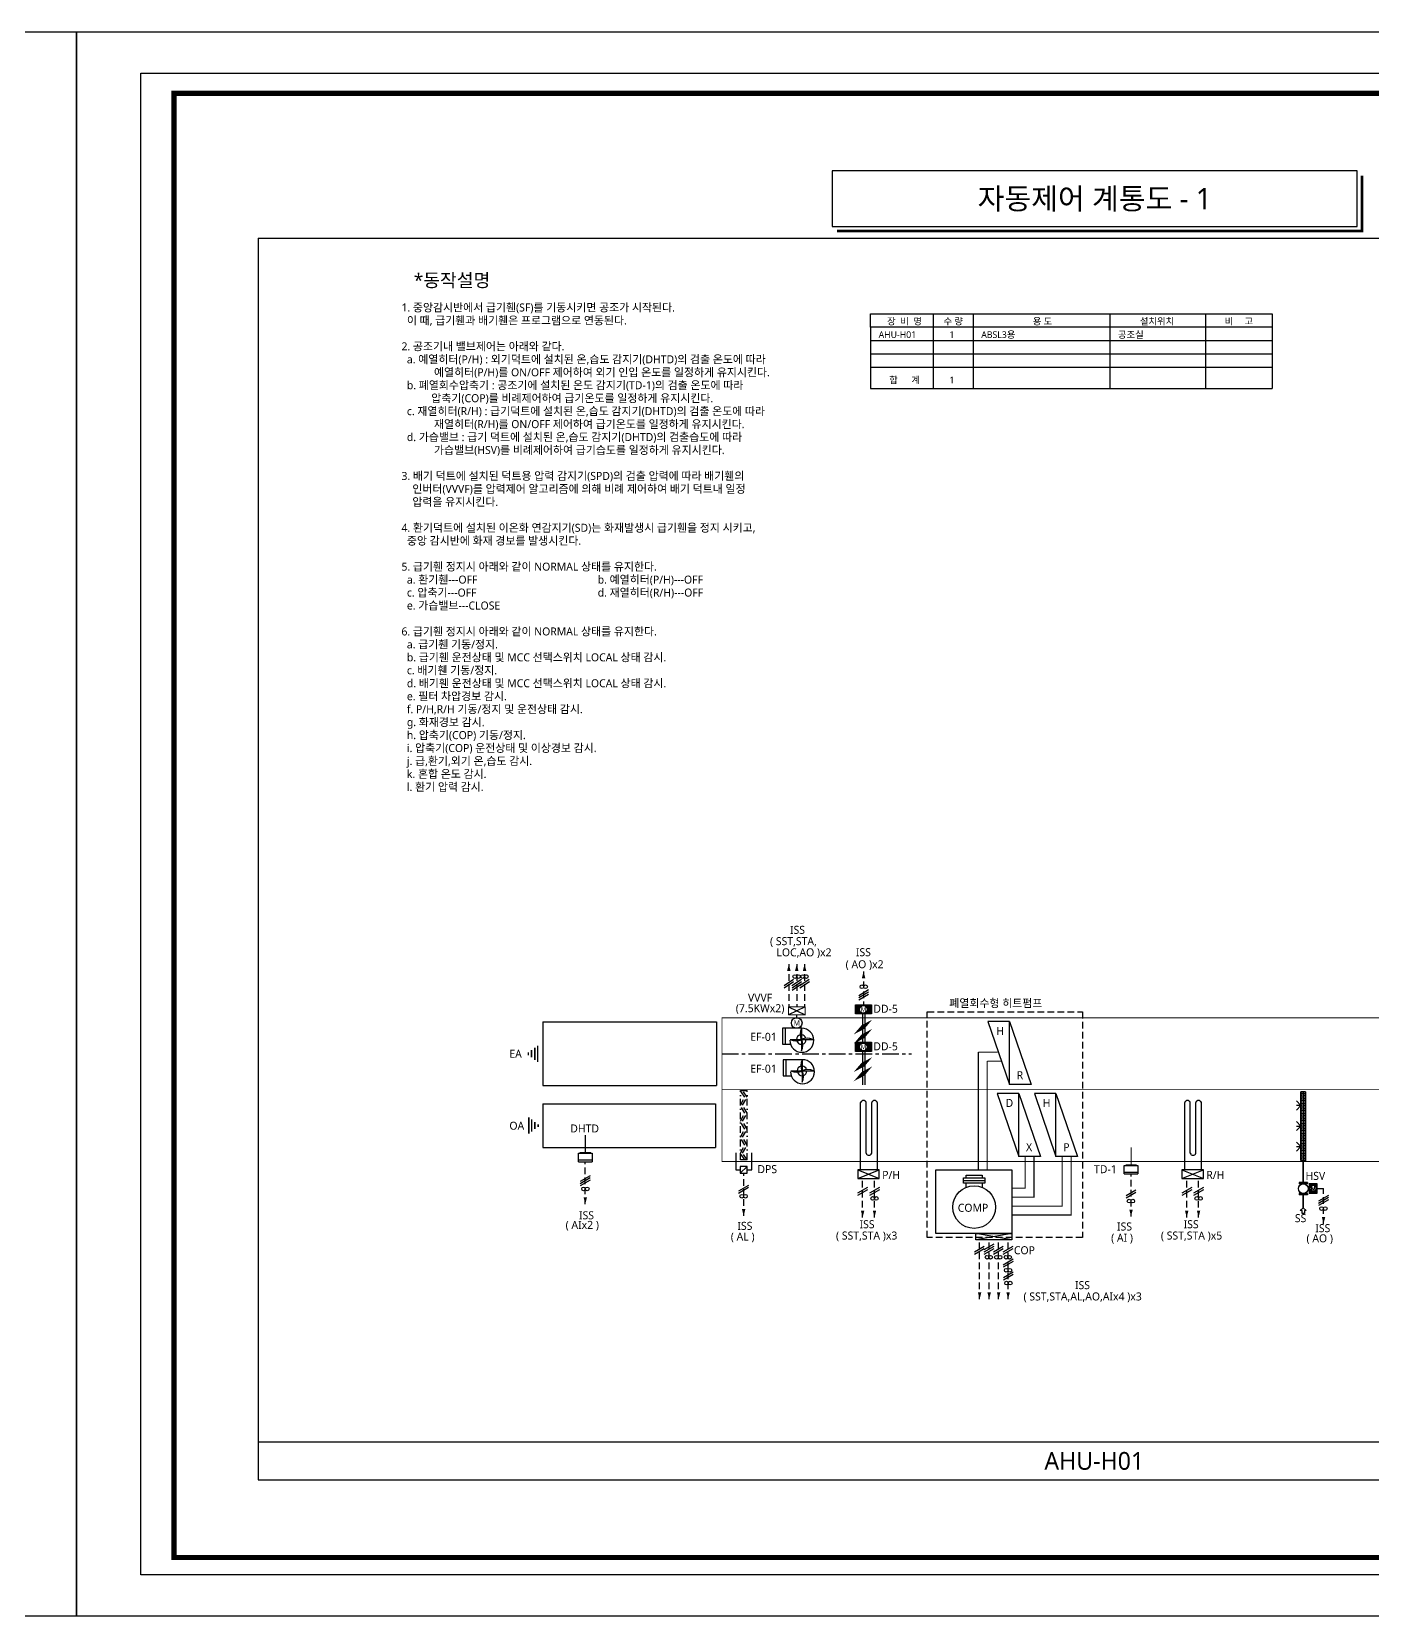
# Model space of a CAD drawing. Header units: millimetres. Extents: x -86 to 11742, y 5229 to 11464.
# Drawn here: x 4102 to 4605, y 5229 to 5823 of the extents above; entities that cross this region are included whole.
import ezdxf
from ezdxf.enums import TextEntityAlignment as Align

# ---------------------------------------------------------------- set-up
doc = ezdxf.new("R2010")
doc.units = ezdxf.units.MM
doc.header["$LTSCALE"] = 5
for name, pattern in [('CENTER', [2, 1.25, -0.25, 0.25, -0.25]), ('DASHDOT', [1, 0.5, -0.25, 0, -0.25]), ('DASHED', [0.75, 0.5, -0.25])]:
    doc.linetypes.add(name, pattern=pattern)
doc.layers.get('0').update_dxf_attribs({"linetype": 'CONTINUOUS'})
doc.layers.add('AUTO', color=7, linetype='CONTINUOUS')
doc.layers.add('FORM', color=7, linetype='CONTINUOUS')
doc.styles.add('GHS', font='ROMANS.shx', dxfattribs={"bigfont": 'GHS.shx'})
doc.styles.add('QQ', font='MALGUN.TTF.TTF')

# ---------------------------------------------------------------- blocks, each defined once
blk = doc.blocks.new('form')
at = {"layer": 'AUTO'}
for p, q in [((-24.08, 578.4), (816.92, 578.4)), ((-24.08, -15.6), (-24.08, 578.4)), ((816.92, 578.4), (816.92, -15.6)), ((816.92, -15.6), (-24.08, -15.6))]:
    blk.add_line(p, q, dxfattribs=at)
at = {"layer": 'FORM', "color": 3}
blk.add_lwpolyline([(0, 562.79), (792.83, 562.79), (792.83, 0), (0, 0)], close=True, dxfattribs=at)
at = {"layer": 'FORM', "color": 2, "const_width": 1.94}
blk.add_lwpolyline([(12.48, 6.47), (12.48, 555.28), (781.78, 555.28), (781.78, 6.47)], close=True, dxfattribs=at)
blk = doc.blocks.new('V')
h = blk.add_hatch()
h.set_pattern_fill('ANSI31,_O', color=256, scale=0.857143)
h.set_pattern_definition([(45, (-192.91982, -298.83723), (-0.07576144, 0.07576144), [])])
edge = h.paths.add_edge_path(flags=16)
edge.add_arc((2.16, 1.92), 1.14, 0, 360)
h.paths.add_polyline_path([(3.64, 0.04), (3.64, 3.56), (0.64, 3.56), (0.64, 0.04)])
blk.add_circle((2.16, 1.92), 1.14)
at = {"layer": 'AUTO', "color": 3}
for p, q in [((0.64, 3.56), (0.64, 0.04)), ((3.64, 3.56), (0.64, 3.56)), ((0.64, 0.04), (3.64, 0.04)), ((3.64, 0.04), (3.64, 3.56))]:
    blk.add_line(p, q, dxfattribs=at)
at = {"layer": 'AUTO', "color": 7, "style": 'GHS'}
blk.add_text('M', height=1.71, dxfattribs=at).set_placement((1.23, 1.12))

msp = doc.modelspace()

# ---------------------------------------------------------------- hatches: boundary and pattern name
at = {"layer": 'AUTO'}
h = msp.add_hatch(dxfattribs=at)
h.set_pattern_fill('DOTS', color=256, scale=2, style=0)
h.set_pattern_definition([(0, (4225.64482, 5061.51367), (0.0625, 0.125), [0, -0.125])])
edge = h.paths.add_edge_path(flags=16)
edge.add_arc((4414.19, 5456.84), 1.41, 0, 360)
h.paths.add_polyline_path([(4417.29, 5458.58), (4417.29, 5455.15), (4411.29, 5455.15), (4411.29, 5458.58)])
h = msp.add_hatch(dxfattribs=at)
h.set_pattern_fill('DOTS', color=256, scale=2, style=0)
h.set_pattern_definition([(0, (4225.64482, 5047.43423), (0.0625, 0.125), [0, -0.125])])
edge = h.paths.add_edge_path(flags=16)
edge.add_arc((4414.19, 5442.76), 1.41, 0, 360)
h.paths.add_polyline_path([(4417.29, 5444.5), (4417.29, 5441.07), (4411.29, 5441.07), (4411.29, 5444.5)])
h = msp.add_hatch(dxfattribs=at)
h.set_pattern_fill('DOTS', color=256, scale=10, style=0)
h.set_pattern_definition([(0, (4289.0405, 4973.3941), (0.3125, 0.625), [0, -0.625])])
h.paths.add_polyline_path([(4578.28, 5425.97), (4580, 5425.97), (4580, 5400.25), (4578.28, 5400.25)])

# ---------------------------------------------------------------- linework, layer by layer
at = {"layer": 'AUTO', "color": 7}
for p, q in [((4599.33, 5771.16), (4402.53, 5771.16)), ((4402.53, 5771.16), (4402.53, 5750.36)), ((4599.33, 5750.36), (4599.33, 5771.16)), ((4402.53, 5750.36), (4599.33, 5750.36)), ((4412.13, 5393.48), (4420.17, 5396.69)), ((4412.13, 5396.69), (4420.17, 5393.48)), ((4533.65, 5393.48), (4541.69, 5396.69)), ((4533.65, 5396.69), (4541.69, 5393.48))]:
    msp.add_line(p, q, dxfattribs=at)
at = {"layer": 'AUTO', "color": 2}
for p, q in [((4187.28, 5745.96), (4814.28, 5745.96)), ((4187.28, 5745.96), (4187.28, 5280.46)), ((4294.03, 5452.16), (4359.19, 5452.16)), ((4294.03, 5452.16), (4294.03, 5428.29)), ((4359.19, 5452.16), (4359.19, 5428.29)), ((4294.03, 5428.29), (4359.19, 5428.29)), ((4294.06, 5421.4), (4294.06, 5405.11)), ((4294.06, 5421.4), (4358.76, 5421.4)), ((4358.76, 5421.4), (4358.76, 5405.11)), ((4294.06, 5405.11), (4358.76, 5405.11)), ((4187.28, 5294.71), (4814.28, 5294.71)), ((4187.28, 5280.46), (4814.28, 5280.46))]:
    msp.add_line(p, q, dxfattribs=at)
at = {"layer": 'AUTO', "color": 3}
for p, q in [((4416.94, 5717.52), (4567.49, 5717.52)), ((4416.94, 5712.52), (4416.94, 5717.52)), ((4440.42, 5717.52), (4440.42, 5712.52)), ((4455.42, 5717.52), (4455.42, 5712.52)), ((4506.66, 5717.52), (4506.66, 5712.52)), ((4506.66, 5717.52), (4506.66, 5712.52)), ((4542.49, 5717.52), (4542.49, 5712.52)), ((4542.49, 5717.52), (4542.49, 5712.52)), ((4567.49, 5717.52), (4567.49, 5712.52)), ((4567.49, 5712.52), (4416.94, 5712.52)), ((4386.19, 5457.75), (4392.38, 5454.75)), ((4392.38, 5457.75), (4386.19, 5454.75)), ((4389.28, 5453.73), (4389.28, 5454.75)), ((4389.28, 5453.73), (4389.28, 5454.75)), ((4411.29, 5458.58), (4417.29, 5458.58)), ((4411.29, 5455.15), (4411.29, 5458.58)), ((4417.29, 5455.15), (4411.29, 5455.15)), ((4417.29, 5458.58), (4417.29, 5455.15)), ((4411.29, 5444.5), (4417.29, 5444.5)), ((4411.29, 5441.07), (4411.29, 5444.5)), ((4417.29, 5441.07), (4411.29, 5441.07)), ((4417.29, 5444.5), (4417.29, 5441.07)), ((4307.37, 5402.88), (4312.51, 5402.88)), ((4307.37, 5399.74), (4307.37, 5402.88)), ((4312.51, 5400.31), (4307.37, 5400.31)), ((4307.37, 5399.74), (4312.51, 5399.74)), ((4307.92, 5403.18), (4311.97, 5403.18)), ((4312.51, 5402.88), (4312.51, 5399.74)), ((4370.62, 5397.97), (4368.04, 5395.4)), ((4370.62, 5397.97), (4368.04, 5397.97)), ((4368.04, 5397.97), (4368.04, 5395.4)), ((4368.04, 5395.4), (4370.62, 5395.4)), ((4370.62, 5395.4), (4370.62, 5397.97)), ((4512.01, 5398.27), (4517.15, 5398.27)), ((4512.01, 5395.14), (4512.01, 5398.27)), ((4517.15, 5395.7), (4512.01, 5395.7)), ((4512.01, 5395.14), (4517.15, 5395.14)), ((4512.56, 5398.57), (4516.61, 5398.57)), ((4517.15, 5398.27), (4517.15, 5395.14)), ((4580.73, 5391.96), (4577.55, 5391.96)), ((4577.55, 5391.96), (4577.55, 5391.45)), ((4580.73, 5391.45), (4577.55, 5391.45)), ((4580.73, 5387.85), (4577.55, 5387.85)), ((4577.55, 5387.85), (4577.55, 5387.33)), ((4580.73, 5391.96), (4580.73, 5391.45)), ((4580.73, 5387.85), (4580.73, 5387.33)), ((4581.37, 5389.86), (4580.89, 5389.86)), ((4581.37, 5389.43), (4580.89, 5389.43)), ((4580.73, 5387.33), (4577.55, 5387.33))]:
    msp.add_line(p, q, dxfattribs=at)
at = {"layer": 'AUTO', "color": 3, "linetype": 'Continuous'}
for p, q in [((4416.94, 5712.52), (4416.94, 5689.52)), ((4567.49, 5712.52), (4567.49, 5689.52)), ((4416.94, 5697.52), (4567.49, 5697.52)), ((4416.94, 5689.52), (4567.49, 5689.52))]:
    msp.add_line(p, q, dxfattribs=at)
at = {"layer": 'AUTO', "color": 7, "linetype": 'Continuous'}
for p, q in [((4440.42, 5712.52), (4440.42, 5689.52)), ((4455.42, 5712.52), (4455.42, 5689.52)), ((4506.66, 5712.52), (4506.66, 5689.52)), ((4506.66, 5712.52), (4506.66, 5689.52)), ((4542.49, 5712.52), (4542.49, 5689.52)), ((4542.49, 5712.52), (4542.49, 5689.52)), ((4416.94, 5707.52), (4567.49, 5707.52)), ((4416.94, 5702.52), (4567.49, 5702.52))]:
    msp.add_line(p, q, dxfattribs=at)
at = {"layer": 'AUTO', "color": 4, "linetype": 'DASHED'}
for p, q in [((4386.27, 5473.83), (4386.27, 5457.75)), ((4389.22, 5473.83), (4389.22, 5457.75)), ((4392.17, 5473.83), (4392.17, 5457.65)), ((4414.29, 5471.07), (4414.29, 5458.58)), ((4309.94, 5383.81), (4309.94, 5399.74)), ((4369.33, 5379.4), (4369.33, 5395.4)), ((4514.58, 5379.21), (4514.58, 5395.14)), ((4413.93, 5378.84), (4413.93, 5393.48)), ((4418.38, 5378.84), (4418.38, 5393.48)), ((4535.44, 5378.84), (4535.44, 5393.48)), ((4539.89, 5378.84), (4539.89, 5393.48)), ((4584.26, 5389.65), (4586.74, 5389.65)), ((4586.74, 5376.43), (4586.74, 5389.65)), ((4457.8, 5348.2), (4457.8, 5370.42)), ((4461.37, 5348.2), (4461.37, 5370.42)), ((4464.93, 5348.2), (4464.93, 5370.42)), ((4468.48, 5348.2), (4468.48, 5370.42))]:
    msp.add_line(p, q, dxfattribs=at)
at = {"layer": 'AUTO'}
for p, q in [((4384.47, 5465.77), (4388.01, 5468.19)), ((4384.54, 5464.91), (4388.07, 5467.33)), ((4387.42, 5465.77), (4390.96, 5468.19)), ((4387.49, 5464.91), (4391.02, 5467.33)), ((4387.54, 5464.04), (4391.07, 5466.47)), ((4390.37, 5465.77), (4393.91, 5468.19)), ((4390.44, 5464.91), (4393.97, 5467.33)), ((4412.47, 5462.1), (4416.18, 5464.24)), ((4412.47, 5461.24), (4416.18, 5463.38)), ((4412.47, 5460.38), (4416.18, 5462.53)), ((4413.87, 5455.15), (4413.87, 5444.5)), ((4414.73, 5455.15), (4414.73, 5444.5)), ((4413.87, 5441.07), (4413.87, 5428.5)), ((4414.73, 5441.07), (4414.73, 5428.5)), ((4413.17, 5396.69), (4413.17, 5421.98)), ((4415.27, 5402.9), (4415.27, 5421.98)), ((4417.34, 5402.9), (4417.34, 5421.98)), ((4419.45, 5396.69), (4419.45, 5421.98)), ((4534.69, 5396.69), (4534.69, 5421.98)), ((4536.79, 5402.9), (4536.79, 5421.98)), ((4538.86, 5402.9), (4538.86, 5421.98)), ((4540.96, 5396.69), (4540.96, 5421.98)), ((4366.33, 5403.12), (4366.33, 5396.69)), ((4372.33, 5396.69), (4372.33, 5403.12)), ((4311.76, 5394.5), (4308.05, 5392.36)), ((4311.76, 5393.64), (4308.05, 5391.5)), ((4366.33, 5396.69), (4368.04, 5396.69)), ((4370.62, 5396.69), (4372.33, 5396.69)), ((4441.39, 5396.71), (4469.89, 5396.71)), ((4441.39, 5372.82), (4441.39, 5396.71)), ((4469.89, 5396.71), (4469.89, 5372.82)), ((4311.76, 5392.79), (4308.05, 5390.64)), ((4371.15, 5390.87), (4367.44, 5388.73)), ((4371.15, 5390.02), (4367.44, 5387.87)), ((4415.78, 5390.05), (4412.07, 5387.91)), ((4415.78, 5389.19), (4412.07, 5387.05)), ((4420.23, 5390.05), (4416.52, 5387.91)), ((4420.23, 5389.19), (4416.52, 5387.05)), ((4516.4, 5389.04), (4512.69, 5386.89)), ((4516.4, 5388.18), (4512.69, 5386.04)), ((4537.3, 5390.05), (4533.59, 5387.91)), ((4537.3, 5389.19), (4533.59, 5387.05)), ((4541.75, 5390.05), (4538.04, 5387.91)), ((4541.75, 5389.19), (4538.04, 5387.05)), ((4588.56, 5387.12), (4584.85, 5384.98)), ((4588.56, 5386.26), (4584.85, 5384.12)), ((4588.56, 5385.41), (4584.85, 5383.26)), ((4469.89, 5372.82), (4441.39, 5372.82)), ((4469.89, 5370.42), (4456.41, 5372.82)), ((4469.89, 5372.82), (4456.41, 5370.42)), ((4459.53, 5368), (4455.82, 5365.86)), ((4459.53, 5367.14), (4455.82, 5365)), ((4463.1, 5368.86), (4459.38, 5366.71)), ((4463.1, 5368), (4459.38, 5365.86)), ((4463.1, 5367.14), (4459.38, 5365)), ((4466.66, 5368), (4462.94, 5365.86)), ((4466.66, 5367.14), (4462.94, 5365)), ((4470.22, 5368), (4466.5, 5365.86)), ((4470.22, 5367.14), (4466.5, 5365)), ((4470.32, 5363.16), (4466.61, 5361.01)), ((4470.32, 5362.3), (4466.61, 5360.16)), ((4470.43, 5358.31), (4466.72, 5356.17)), ((4470.43, 5357.45), (4466.72, 5355.31))]:
    msp.add_line(p, q, dxfattribs=at)
at = {"layer": 'AUTO', "color": 6}
for p, q in [((4391.14, 5449.75), (4383.94, 5449.75)), ((4391.14, 5449.75), (4383.94, 5449.75)), ((4383.94, 5449.75), (4383.94, 5448.77)), ((4383.94, 5449.75), (4383.94, 5443.75)), ((4384.84, 5449.75), (4384.84, 5448.77)), ((4384.84, 5449.75), (4384.84, 5443.75)), ((4391.01, 5449.75), (4391.01, 5441.32)), ((4460.88, 5452.26), (4468.98, 5428.68)), ((4468.98, 5452.26), (4460.88, 5452.26)), ((4468.98, 5428.68), (4468.98, 5452.26)), ((4468.98, 5452.26), (4477.08, 5428.68)), ((4383.94, 5443.75), (4386.9, 5443.75)), ((4386.79, 5445.53), (4395.22, 5445.53)), ((4391.4, 5437.98), (4384.2, 5437.98)), ((4391.4, 5437.98), (4384.2, 5437.98)), ((4384.2, 5437.98), (4384.2, 5437)), ((4384.2, 5437.98), (4384.2, 5431.98)), ((4385.1, 5437.98), (4385.1, 5437)), ((4385.1, 5437.98), (4385.1, 5431.98)), ((4391.27, 5437.98), (4391.27, 5429.55)), ((4384.2, 5431.98), (4387.16, 5431.98)), ((4387.05, 5433.77), (4395.48, 5433.77)), ((4464.38, 5425.3), (4472.48, 5401.71)), ((4472.48, 5425.3), (4464.38, 5425.3)), ((4477.08, 5428.68), (4468.98, 5428.68)), ((4472.48, 5401.71), (4472.48, 5425.3)), ((4472.48, 5425.3), (4480.58, 5401.71)), ((4478.32, 5425.3), (4486.42, 5401.71)), ((4486.42, 5425.3), (4478.32, 5425.3)), ((4486.42, 5401.71), (4486.42, 5425.3)), ((4486.42, 5425.3), (4494.52, 5401.71)), ((4578.28, 5425.97), (4578.28, 5400.25)), ((4580, 5425.97), (4578.28, 5425.97)), ((4579.14, 5425.97), (4579.14, 5400.25)), ((4580, 5425.97), (4580, 5400.25)), ((4576.57, 5422.54), (4578.28, 5420.83)), ((4578.28, 5420.83), (4576.57, 5419.11)), ((4578.28, 5420.83), (4576.57, 5420.83)), ((4576.57, 5414.83), (4578.28, 5413.11)), ((4578.28, 5413.11), (4576.57, 5411.4)), ((4576.57, 5413.11), (4578.28, 5413.11)), ((4576.57, 5407.11), (4578.28, 5405.4)), ((4576.57, 5405.4), (4578.28, 5405.4)), ((4578.28, 5405.4), (4576.57, 5403.68)), ((4480.58, 5401.71), (4472.48, 5401.71)), ((4494.52, 5401.71), (4486.42, 5401.71)), ((4578.28, 5400.25), (4580, 5400.25)), ((4451.76, 5391.73), (4451.76, 5393.73)), ((4451.76, 5393.73), (4459.76, 5393.73)), ((4452.76, 5393.73), (4452.76, 5394.73)), ((4452.76, 5394.73), (4458.76, 5394.73)), ((4458.76, 5394.73), (4458.76, 5393.73)), ((4459.76, 5393.73), (4459.76, 5391.73)), ((4451.76, 5392.73), (4459.76, 5392.73)), ((4459.76, 5391.73), (4451.76, 5391.73)), ((4452.76, 5390.15), (4452.76, 5391.73)), ((4458.76, 5391.73), (4458.76, 5390.15))]:
    msp.add_line(p, q, dxfattribs=at)
at = {"layer": 'AUTO', "color": 2, "linetype": 'CENTER'}
msp.add_line((4361.2, 5440.22), (4432.24, 5440.22), dxfattribs=at)
at = {"layer": 'AUTO', "linetype": 'DASHDOT'}
for p, q in [((4368.09, 5400.4), (4368.09, 5426.37)), ((4368.09, 5426.37), (4370.66, 5426.37)), ((4370.66, 5400.4), (4370.66, 5426.37)), ((4370.66, 5400.4), (4368.09, 5400.4))]:
    msp.add_line(p, q, dxfattribs=at)
at = {"layer": 'AUTO', "color": 7, "const_width": 1}
msp.add_lwpolyline([(4404.3, 5748.59), (4601.1, 5748.59), (4601.1, 5769.39)], dxfattribs=at)
at = {"layer": 'AUTO'}
for points in [[(4386.27, 5473.83, 0, 1.29, 0), (4386.27, 5471.26, 1.29, 1.29, 0)], [(4389.22, 5473.83, 0, 1.29, 0), (4389.22, 5471.26, 1.29, 1.29, 0)], [(4392.17, 5473.83, 0, 1.29, 0), (4392.17, 5471.26, 1.29, 1.29, 0)], [(4414.29, 5471.07, 0, 1.29, 0), (4414.29, 5468.5, 1.29, 1.29, 0)], [(4417.52, 5452.99, 0, 1.71, 0), (4414.06, 5450.21, 1.71, 1.71, 0)], [(4410.59, 5447.44, 0, 1.71, 0), (4414.06, 5450.21, 1.71, 1.71, 0)], [(4410.59, 5443.97, 0, 1.71, 0), (4414.06, 5446.74, 1.71, 1.71, 0)], [(4417.52, 5449.53, 0, 1.71, 0), (4414.06, 5446.74, 1.71, 1.71, 0)], [(4410.59, 5433.36, 0, 1.71, 0), (4414.06, 5436.13, 1.71, 1.71, 0)], [(4417.52, 5438.91, 0, 1.71, 0), (4414.06, 5436.13, 1.71, 1.71, 0)], [(4417.52, 5435.45, 0, 1.71, 0), (4414.06, 5432.66, 1.71, 1.71, 0)], [(4410.59, 5429.89, 0, 1.71, 0), (4414.06, 5432.66, 1.71, 1.71, 0)], [(4309.94, 5383.81, 0, 1.29, 0), (4309.94, 5386.39, 1.29, 1.29, 0)], [(4369.33, 5379.4, 0, 1.29, 0), (4369.33, 5381.97, 1.29, 1.29, 0)], [(4413.93, 5378.84, 0, 1.29, 0), (4413.93, 5381.41, 1.29, 1.29, 0)], [(4418.38, 5378.84, 0, 1.29, 0), (4418.38, 5381.41, 1.29, 1.29, 0)], [(4514.58, 5379.21, 0, 1.29, 0), (4514.58, 5381.78, 1.29, 1.29, 0)], [(4535.44, 5378.84, 0, 1.29, 0), (4535.44, 5381.41, 1.29, 1.29, 0)], [(4539.89, 5378.84, 0, 1.29, 0), (4539.89, 5381.41, 1.29, 1.29, 0)], [(4586.74, 5376.43, 0, 1.29, 0), (4586.74, 5379.01, 1.29, 1.29, 0)], [(4457.8, 5348.2, 0, 1.29, 0), (4457.8, 5350.77, 1.29, 1.29, 0)], [(4461.37, 5348.2, 0, 1.29, 0), (4461.37, 5350.77, 1.29, 1.29, 0)], [(4464.93, 5348.2, 0, 1.29, 0), (4464.93, 5350.77, 1.29, 1.29, 0)], [(4468.48, 5348.2, 0, 1.29, 0), (4468.48, 5350.77, 1.29, 1.29, 0)]]:
    msp.add_lwpolyline(points, format="xyseb", dxfattribs=at)
at = {"layer": 'AUTO', "color": 2, "linetype": 'CENTER', "const_width": 0.343}
for points in [[(4361.2, 5453.71), (4611.69, 5453.71), (4611.69, 5426.74), (4361.2, 5426.74), (4361.2, 5453.71)], [(4361.2, 5426.74), (4664.19, 5426.74), (4664.19, 5399.77), (4361.2, 5399.77), (4361.2, 5426.74)]]:
    msp.add_lwpolyline(points, dxfattribs=at)
at = {"layer": 'AUTO', "color": 3, "lineweight": 0}
msp.add_lwpolyline([(4386.19, 5457.75), (4392.38, 5457.75), (4392.38, 5454.75), (4386.19, 5454.75), (4386.19, 5457.75)], dxfattribs=at)
at = {"layer": 'AUTO', "color": 1, "linetype": 'DASHED'}
msp.add_lwpolyline([(4438.19, 5455.94), (4496.35, 5455.94), (4496.35, 5371.33), (4438.19, 5371.33)], close=True, dxfattribs=at)
at = {"layer": 'AUTO', "const_width": 0.571}
for points in [[(4288.61, 5440.77), (4288.61, 5439.66)], [(4289.81, 5441.57), (4289.81, 5438.92)], [(4291, 5442.53), (4291, 5437.92)], [(4292.1, 5443.29), (4292.1, 5437.16)], [(4288.76, 5416.32), (4288.76, 5410.19)], [(4289.86, 5415.56), (4289.86, 5410.95)], [(4291.05, 5414.6), (4291.05, 5411.95)], [(4292.25, 5413.8), (4292.25, 5412.69)]]:
    msp.add_lwpolyline(points, dxfattribs=at)
at = {"layer": 'AUTO', "color": 3}
for points, const_width in [([(4457.3, 5396.71), (4457.3, 5440.8)], 0.4), ([(4457.3, 5440.8), (4464.62, 5440.8)], 0.4), ([(4460.64, 5396.71), (4460.64, 5437.46)], 0.4), ([(4460.64, 5437.46), (4465.77, 5437.46)], 0.4), ([(4309.94, 5402.88), (4309.94, 5409.73)], 0.429), ([(4469.89, 5386.45), (4478.18, 5386.45), (4478.18, 5401.71)], 0.4), ([(4469.89, 5389.8), (4474.84, 5389.8), (4474.84, 5401.71)], 0.4), ([(4469.89, 5379.77), (4492.13, 5379.77), (4492.13, 5401.71)], 0.4), ([(4469.89, 5383.11), (4488.78, 5383.11), (4488.78, 5401.71)], 0.4), ([(4514.58, 5398.27), (4514.58, 5405.13)], 0.429), ([(4579.14, 5391.96), (4579.14, 5400.25)], 0.6), ([(4579.14, 5387.33), (4579.14, 5382.43)], 0.6)]:
    msp.add_lwpolyline(points, dxfattribs=dict(at, const_width=const_width))
at = {"layer": 'AUTO', "color": 3, "linetype": 'DASHDOT'}
for points in [[(4369.8, 5400.4), (4368.09, 5402.89), (4369.8, 5405.89), (4368.09, 5408.89), (4369.8, 5411.89), (4368.09, 5414.89), (4369.8, 5417.89), (4368.09, 5420.89), (4369.8, 5423.89), (4368.09, 5426.37)], [(4370.66, 5400.4), (4368.94, 5402.89), (4370.66, 5405.89), (4368.94, 5408.89), (4370.66, 5411.89), (4368.94, 5414.89), (4370.66, 5417.89), (4368.94, 5420.89), (4370.66, 5423.89), (4368.94, 5426.37)]]:
    msp.add_lwpolyline(points, dxfattribs=at)
at = {"layer": 'AUTO'}
for points in [[(4578.28, 5425.97), (4580, 5425.97), (4580, 5400.25), (4578.28, 5400.25)], [(4579.14, 5382.43), (4580.25, 5381.44), (4579.61, 5381.44), (4579.61, 5380.34), (4578.67, 5380.34), (4578.67, 5381.44), (4578.03, 5381.44)], [(4469.89, 5370.42), (4456.41, 5370.42), (4456.41, 5372.82), (4469.89, 5372.82)]]:
    msp.add_lwpolyline(points, close=True, dxfattribs=at)
at = {"layer": 'AUTO', "color": 7}
for points in [[(4412.13, 5393.48), (4420.17, 5393.48), (4420.17, 5396.69), (4412.13, 5396.69)], [(4533.65, 5393.48), (4541.69, 5393.48), (4541.69, 5396.69), (4533.65, 5396.69)]]:
    msp.add_lwpolyline(points, close=True, dxfattribs=at)
at = {"layer": 'AUTO'}
for centre, radius in [((4388.5, 5469.13), 0.686), ((4389.87, 5469.13), 0.686), ((4391.45, 5469.13), 0.686), ((4392.83, 5469.13), 0.686), ((4413.64, 5465.32), 0.686), ((4415.01, 5465.32), 0.686), ((4414.19, 5456.84), 1.41), ((4414.19, 5442.76), 1.41), ((4309.29, 5389.56), 0.686), ((4310.66, 5389.56), 0.686), ((4368.61, 5386.79), 0.686), ((4369.98, 5386.79), 0.686), ((4417.69, 5385.97), 0.686), ((4419.06, 5385.97), 0.686), ((4513.86, 5384.95), 0.686), ((4515.23, 5384.95), 0.686), ((4539.21, 5385.97), 0.686), ((4540.58, 5385.97), 0.686), ((4586.02, 5382.18), 0.686), ((4587.39, 5382.18), 0.686), ((4460.55, 5363.91), 0.686), ((4461.93, 5363.91), 0.686), ((4464.11, 5363.91), 0.686), ((4465.49, 5363.91), 0.686), ((4467.67, 5363.91), 0.686), ((4469.05, 5363.91), 0.686), ((4467.78, 5359.07), 0.686), ((4469.15, 5359.07), 0.686), ((4467.89, 5354.23), 0.686), ((4469.26, 5354.23), 0.686)]:
    msp.add_circle(centre, radius, dxfattribs=at)
at = {"layer": 'AUTO', "color": 2}
msp.add_circle((4389.23, 5451.74), 1.99, dxfattribs=at)
at = {"layer": 'AUTO', "color": 6}
msp.add_circle((4455.76, 5382.73), 8, dxfattribs=at)
at = {"layer": 'AUTO', "color": 3}
msp.add_circle((4579.14, 5389.65), 1.8, dxfattribs=at)
at = {"layer": 'AUTO', "color": 6}
for centre, radius, start, end in [((4391.14, 5445.25), 4.5, 180, 90), ((4390.93, 5445.54), 1.8, 102.28412, 180.14544), ((4395.46, 5447.64), 4.92, 154.65348, 205.34652), ((4390.93, 5445.54), 1.8, 14.46169, 87.48769), ((4388.9, 5449.98), 4.92, 244.65348, 295.34652), ((4390.93, 5445.54), 1.8, 195.12779, 272.51231), ((4391.01, 5445.54), 0.391, 112.81505, 180.66878), ((4391.01, 5445.54), 0.391, 203.77209, 270.5238), ((4393.11, 5441.08), 4.92, 64.65348, 115.34652), ((4391.01, 5445.54), 0.391, 22.36428, 89.4762), ((4386.56, 5443.42), 4.92, 334.65348, 25.34652), ((4391.01, 5445.54), 0.391, 293.32009, 359.33122), ((4390.93, 5445.54), 1.8, 287.35812, 359.85456), ((4391.4, 5433.48), 4.5, 180, 90), ((4391.19, 5433.77), 1.8, 102.28412, 180.14544), ((4395.72, 5435.87), 4.92, 154.65348, 205.34652), ((4391.19, 5433.77), 1.8, 14.46169, 87.48769), ((4389.16, 5438.22), 4.92, 244.65348, 295.34652), ((4391.19, 5433.77), 1.8, 195.12779, 272.51231), ((4391.27, 5433.77), 0.391, 112.81505, 180.66878), ((4391.27, 5433.77), 0.391, 203.77209, 270.5238), ((4393.38, 5429.32), 4.92, 64.65348, 115.34652), ((4391.27, 5433.77), 0.391, 22.36428, 89.4762), ((4386.82, 5431.66), 4.92, 334.65348, 25.34652), ((4391.27, 5433.77), 0.391, 293.32009, 359.33122), ((4391.19, 5433.77), 1.8, 287.35812, 359.85456)]:
    msp.add_arc(centre, radius, start, end, dxfattribs=at)
at = {"layer": 'AUTO'}
for centre, radius, start, end in [((4414.22, 5421.54), 1.13, 23.19058, 156.80942), ((4418.38, 5421.54), 1.13, 23.19058, 156.80942), ((4535.74, 5421.54), 1.13, 23.19058, 156.80942), ((4539.9, 5421.54), 1.13, 23.19058, 156.80942), ((4416.29, 5403.26), 1.11, 198.84165, 341.15835), ((4537.81, 5403.26), 1.11, 198.84165, 341.15835)]:
    msp.add_arc(centre, radius, start, end, dxfattribs=at)

# ---------------------------------------------------------------- block references
msp.add_blockref('V', (4580.73, 5387.85))
at = {"layer": 'AUTO', "xscale": 0.999994771384126, "yscale": 0.999994771384126, "zscale": 0.999994771384126}
for p in [(3302.3, 5244.93), (4143.29, 5244.93)]:
    msp.add_blockref('form', p, dxfattribs=at)

# ---------------------------------------------------------------- texts
at = {"layer": 'AUTO', "color": 2, "style": 'QQ'}
msp.add_text('자동제어 계통도 - 1', height=8, dxfattribs=at).set_placement((4500.93, 5760.76), align=Align.MIDDLE_CENTER)
at = {"layer": 'AUTO', "color": 171, "style": 'QQ'}
msp.add_text('*동작설명', height=5, dxfattribs=at).set_placement((4259.98, 5730.22), align=Align.MIDDLE)
at = {"layer": 'AUTO', "style": 'QQ'}
for s, p in [('1. 중앙감시반에서 급기휀(SF)를 기동시키면 공조가 시작된다.', (4241.03, 5718.44)), ('  이 때, 급기휀과 배기휀은 프로그램으로 연동된다.', (4241.03, 5713.58)), ('2. 공조기내 밸브제어는 아래와 같다.', (4241.03, 5703.87)), ('  a. 예열히터(P/H) : 외기덕트에 설치된 온,습도 감지기(DHTD)의 검출 온도에 따라 ', (4241.03, 5699.01)), ('            예열히터(P/H)를 ON/OFF 제어하여 외기 인입 온도를 일정하게 유지시킨다. ', (4241.03, 5694.15)), ('  b. 폐열회수압축기 : 공조기에 설치된 온도 감지기(TD-1)의 검출 온도에 따라 ', (4241.03, 5689.3)), ('           압축기(COP)를 비례제어하여 급기온도를 일정하게 유지시킨다.', (4241.03, 5684.44)), ('  c. 재열히터(R/H) : 급기덕트에 설치된 온,습도 감지기(DHTD)의 검출 온도에 따라 ', (4241.03, 5679.58)), ('  d. 가습밸브 : 급기 덕트에 설치된 온,습도 감지기(DHTD)의 검출습도에 따라 ', (4241.03, 5669.87)), ('            재열히터(R/H)를 ON/OFF 제어하여 급기온도를 일정하게 유지시킨다.', (4241.03, 5674.72)), ('            가습밸브(HSV)를 비례제어하여 급기습도를 일정하게 유지시킨다.', (4241.03, 5665.01)), ('3. 배기 덕트에 설치된 덕트용 압력 감지기(SPD)의 검출 압력에 따라 배기휀의', (4241.03, 5655.3)), ('    압력을 유지시킨다.', (4241.03, 5645.58)), ('    인버터(VVVF)를 압력제어 알고리즘에 의해 비례 제어하여 배기 덕트내 일정 ', (4241.03, 5650.44)), ('4. 환기덕트에 설치된 이온화 연감지기(SD)는 화재발생시 급기휀을 정지 시키고, ', (4241.03, 5635.87)), ('  중앙 감시반에 화재 경보를 발생시킨다.', (4241.03, 5631.01)), ('5. 급기휀 정지시 아래와 같이 NORMAL 상태를 유지한다.', (4241.03, 5621.3)), ('  a. 환기휀---OFF', (4241.03, 5616.44)), ('  b. 예열히터(P/H)---OFF', (4312.57, 5616.44)), ('  c. 압축기---OFF', (4241.03, 5611.58)), ('  d. 재열히터(R/H)---OFF', (4312.57, 5611.58)), ('  e. 가습밸브---CLOSE', (4241.03, 5606.72)), ('6. 급기휀 정지시 아래와 같이 NORMAL 상태를 유지한다.', (4241.03, 5597.01)), ('  a. 급기휀 기동/정지.', (4241.03, 5592.15)), ('  b. 급기휀 운전상태 및 MCC 선택스위치 LOCAL 상태 감시.', (4241.03, 5587.3)), ('  c. 배기휀 기동/정지.', (4241.03, 5582.44)), ('  d. 배기휀 운전상태 및 MCC 선택스위치 LOCAL 상태 감시.', (4241.03, 5577.58)), ('  e. 필터 차압경보 감시.', (4241.03, 5572.72)), ('  f. P/H,R/H 기동/정지 및 운전상태 감시.', (4241.03, 5567.87)), ('  g. 화재경보 감시.', (4241.03, 5563.01)), ('  h. 압축기(COP) 기동/정지.', (4241.03, 5558.15)), ('  i. 압축기(COP) 운전상태 및 이상경보 감시.', (4241.03, 5553.3)), ('  j. 급,환기,외기 온,습도 감시.', (4241.03, 5548.44)), ('  k. 혼합 온도 감시.', (4241.03, 5543.58)), ('  l. 환기 압력 감시.', (4241.03, 5538.72))]:
    msp.add_text(s, height=3, dxfattribs=at).set_placement(p)
for s, p in [('장  비  명', (4429.64, 5713.52)), ('수 량', (4447.92, 5713.52)), ('용 도', (4481.36, 5713.52)), ('설치위치', (4524.31, 5713.52)), ('비     고', (4554.99, 5713.52))]:
    msp.add_text(s, height=2.5, dxfattribs=at).set_placement(p, align=Align.CENTER)
at = {"layer": 'AUTO', "color": 7, "style": 'QQ'}
for s, height, p in [('AHU-H01', 2.5, (4419.94, 5708.52)), ('ABSL3용', 2.5, (4458.42, 5708.52)), ('공조실', 2.5, (4509.66, 5708.52)), ('M', 1.71, (4413.23, 5455.98)), ('H', 3, (4464.03, 5447.23)), ('M', 1.71, (4413.23, 5441.9)), ('R', 3, (4471.7, 5430.65)), ('D', 3, (4467.53, 5420.26)), ('H', 3, (4481.48, 5420.26)), ('X', 3, (4475.2, 5403.68)), ('P', 3, (4489.14, 5403.68)), ('COMP', 3, (4449.6, 5380.97))]:
    msp.add_text(s, height=height, dxfattribs=at).set_placement(p)
for s, p in [('1', (4447.42, 5708.52)), ('합      계', (4429.64, 5691.52)), ('1', (4447.42, 5691.52))]:
    msp.add_text(s, height=2.5, dxfattribs=at).set_placement(p, align=Align.CENTER)
at = {"layer": 'AUTO', "color": 4, "style": 'QQ'}
for s, p in [('( SST,STA,', (4379.21, 5480.91)), ('LOC,AO )x2', (4381.62, 5476.72)), ('( AO )x2', (4407.56, 5472.25)), ('폐열회수형 히트펌프', (4446.42, 5457.67)), ('DD-5', (4417.94, 5455.57)), ('DD-5', (4417.94, 5441.49)), ('DHTD', (4304.31, 5410.69)), ('DPS', (4374.48, 5395.45)), ('P/H', (4421.27, 5393.29)), ('TD-1', (4500.7, 5395.44)), ('R/H', (4542.79, 5393.29)), ('HSV', (4579.99, 5392.92)), ('( AIx2 )', (4302.57, 5374.55)), ('( AL )', (4364.5, 5370.17)), ('( SST,STA )x3', (4403.95, 5370.56)), ('( AI )', (4507.09, 5369.72)), ('( SST,STA )x5', (4525.75, 5370.56)), ('( AO )', (4580.35, 5369.52)), ('COP', (4470.64, 5365.05)), ('( SST,STA,AL,AO,AIx4 )x3', (4474.24, 5347.73))]:
    msp.add_text(s, height=3, dxfattribs=at).set_placement(p)
at = {"layer": 'AUTO', "color": 2, "style": 'QQ'}
for s, p in [('ISS', (4386.71, 5485.15)), ('ISS', (4411.41, 5476.78)), ('EA', (4281.47, 5438.69)), ('OA', (4281.5, 5411.73)), ('ISS', (4307.6, 5378.15)), ('ISS', (4366.99, 5374.19)), ('ISS', (4412.79, 5374.8)), ('ISS', (4509.32, 5373.95)), ('ISS', (4534.31, 5374.8)), ('SS', (4576, 5377.07)), ('ISS', (4583.67, 5373.32)), ('ISS', (4493.56, 5351.97))]:
    msp.add_text(s, height=3, dxfattribs=at).set_placement(p)
at = {"layer": 'AUTO', "color": 4, "style": 'QQ'}
for s, p in [('VVVF', (4375.48, 5461.22)), ('(7.5KWx2)', (4375.48, 5456.96)), ('EF-01', (4376.78, 5446.55)), ('EF-01', (4376.78, 5434.61))]:
    msp.add_text(s, height=3, dxfattribs=at).set_placement(p, align=Align.MIDDLE)
at = {"layer": 'AUTO', "color": 7, "style": 'QQ'}
msp.add_text('M', height=2, dxfattribs=at).set_placement((4389.23, 5451.75), align=Align.MIDDLE)
msp.add_text('AHU-H01', height=6.65, dxfattribs=at).set_placement((4500.78, 5287.59), align=Align.MIDDLE_CENTER)

doc.saveas('drawing.dxf')
